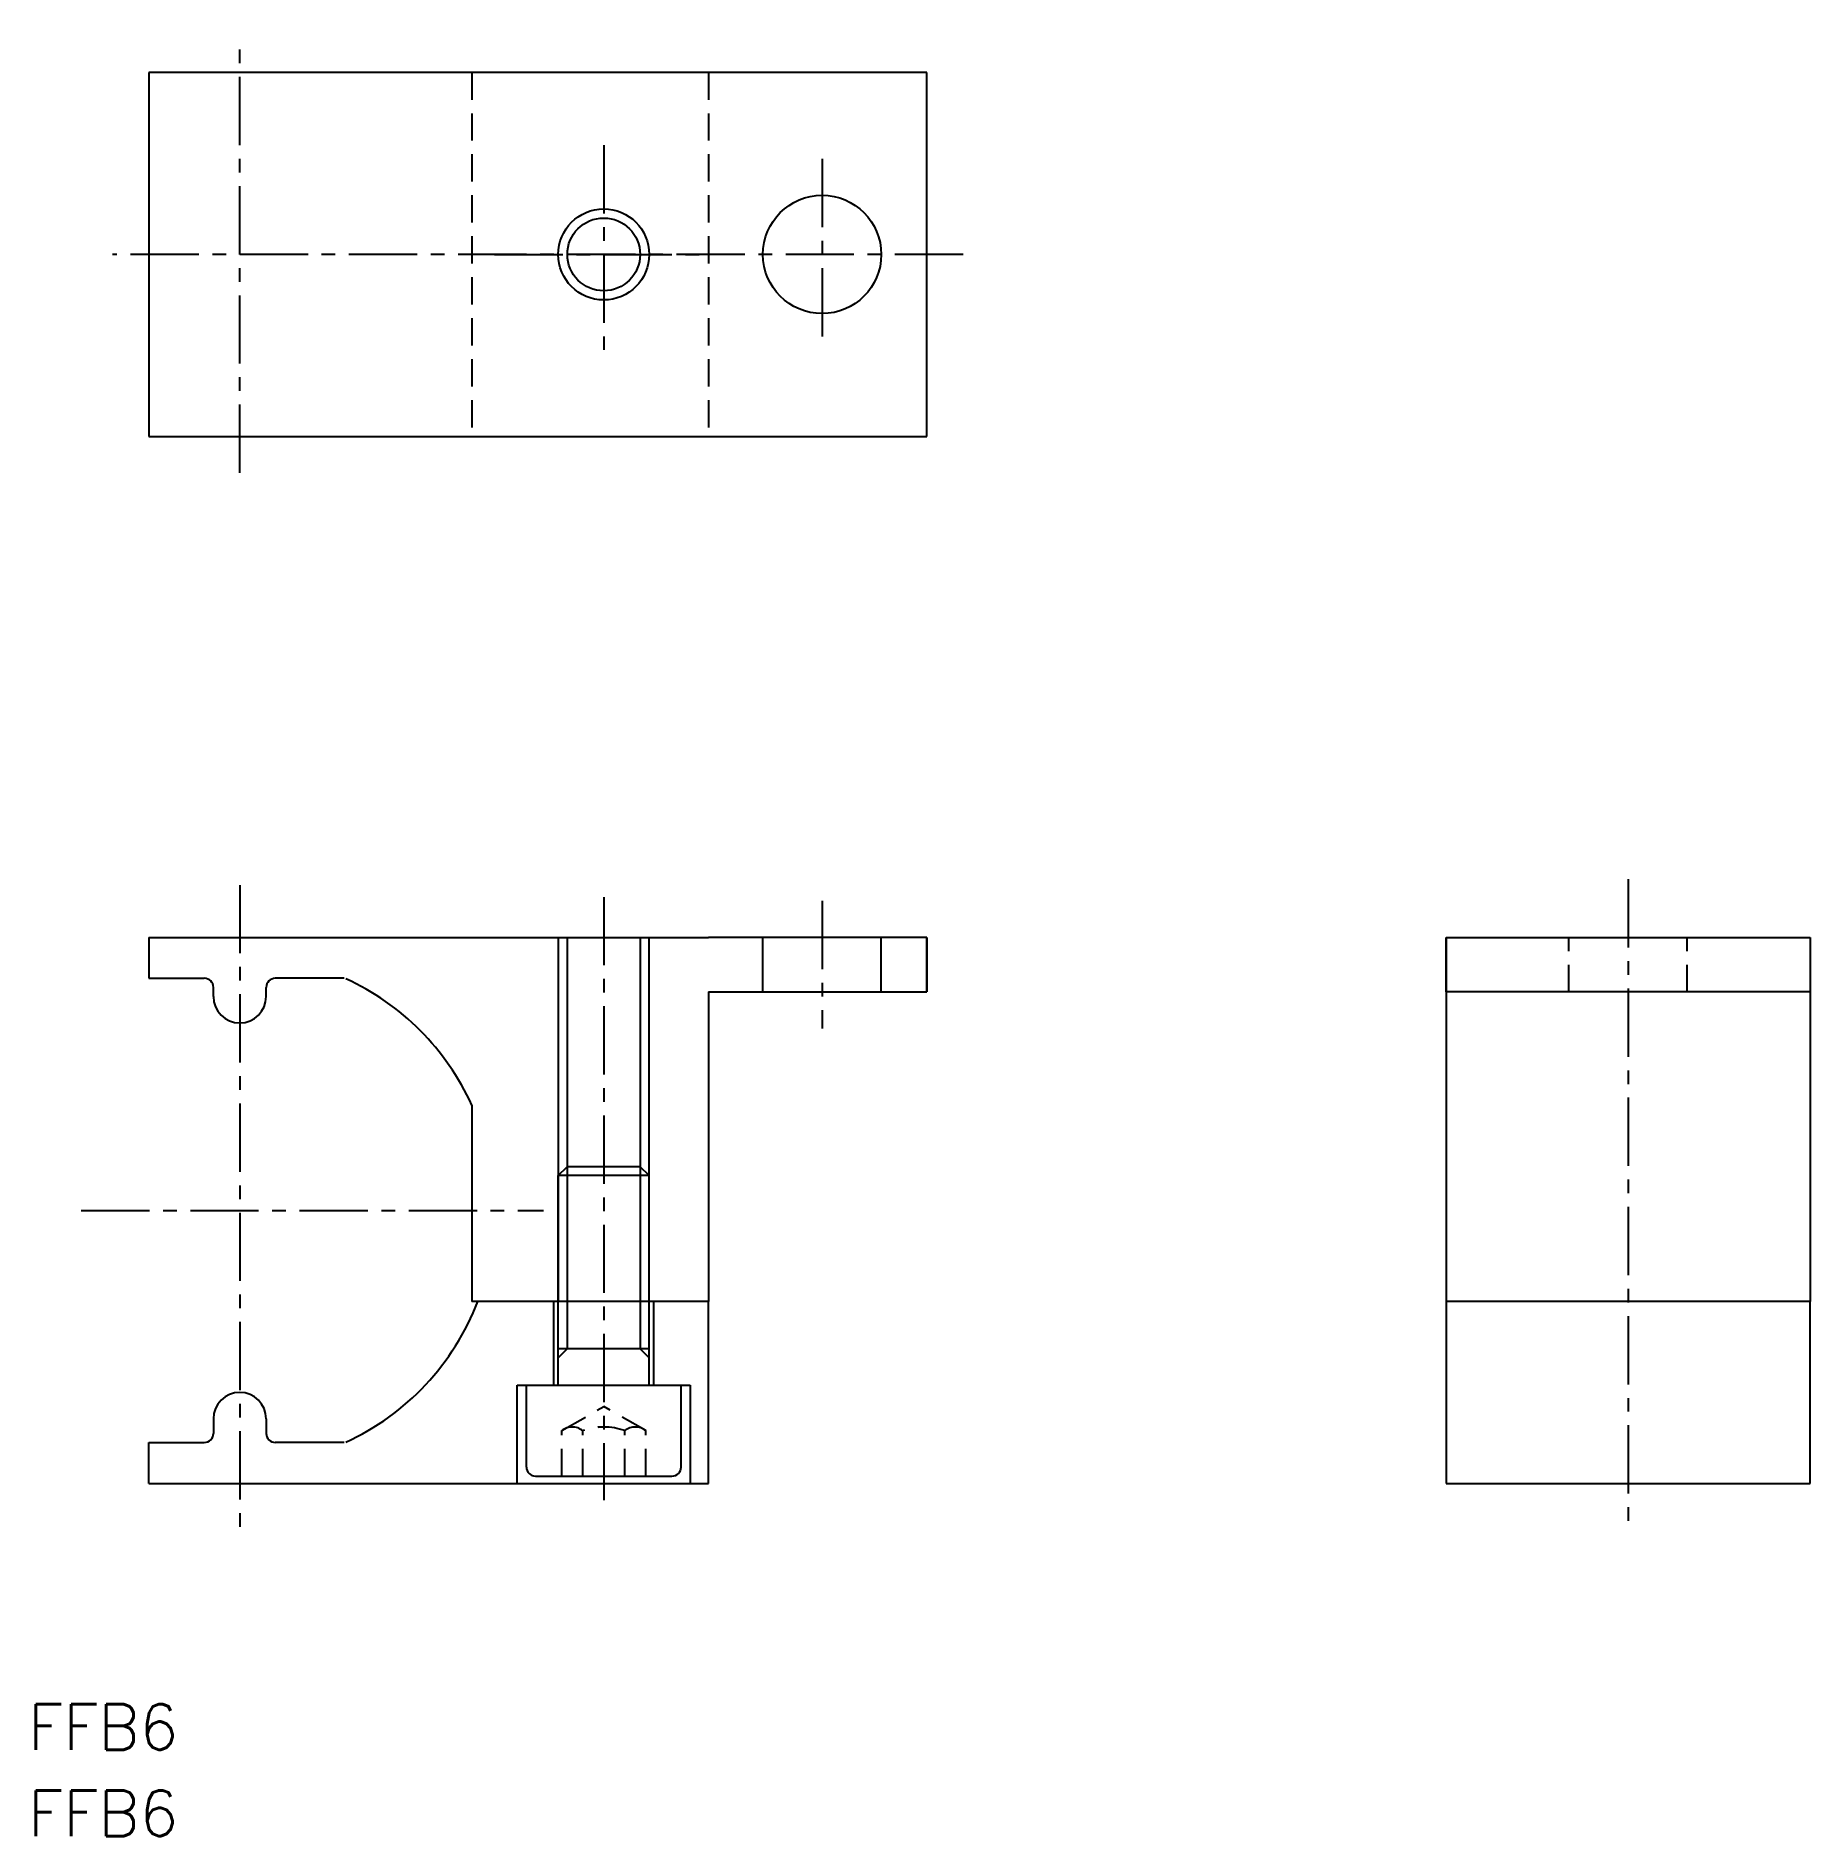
# Model space of a CAD drawing. Extents: x 1197.5 to 1294.9, y -522.8 to -423.9.
import ezdxf

# ---------------------------------------------------------------- set-up
doc = ezdxf.new("R2010")
doc.units = 0
doc.header["$LTSCALE"] = 3
doc.linetypes.add('CENTER', pattern=[2, 1.25, -0.25, 0.25, -0.25])
doc.linetypes.add('DASHED', pattern=[0.75, 0.5, -0.25])
doc.layers.get('0').update_dxf_attribs({"linetype": 'CONTINUOUS'})
doc.layers.add('CENTER', color=1, linetype='CENTER')
doc.styles.get("Standard").update_dxf_attribs({"font": 'txt.shx', "bigfont": 'extfont2.shx'})

msp = doc.modelspace()

# ---------------------------------------------------------------- linework, layer by layer
at = {"color": 7, "linetype": 'CONTINUOUS'}
for p, q in [((1221.413, -425.942), (1203.663, -425.942)), ((1203.663, -425.942), (1203.663, -445.942)), ((1246.413, -425.942), (1221.413, -425.942)), ((1246.413, -445.942), (1246.413, -425.942)), ((1203.663, -445.942), (1221.413, -445.942)), ((1221.413, -445.942), (1229.413, -445.942)), ((1221.413, -445.942), (1246.413, -445.942)), ((1229.413, -445.942), (1246.413, -445.942)), ((1229.413, -445.942), (1229.413, -445.942)), ((1203.663, -473.46), (1203.663, -475.71)), ((1203.663, -473.46), (1234.413, -473.46)), ((1246.413, -473.46), (1234.413, -473.46)), ((1246.413, -476.46), (1246.413, -473.46)), ((1246.413, -473.46), (1246.413, -476.46)), ((1274.949, -473.46), (1274.949, -493.46)), ((1274.949, -473.46), (1294.949, -473.46)), ((1274.949, -476.46), (1274.949, -473.46)), ((1274.949, -473.46), (1294.949, -473.46)), ((1294.949, -473.46), (1294.949, -483.26)), ((1294.949, -473.46), (1294.949, -483.26)), ((1294.949, -473.46), (1294.949, -483.26)), ((1294.949, -473.46), (1294.949, -493.46)), ((1294.949, -473.46), (1294.949, -476.46)), ((1203.663, -475.71), (1206.713, -475.71)), ((1207.213, -476.71), (1207.213, -476.21)), ((1210.113, -476.71), (1210.113, -476.21)), ((1214.391, -475.71), (1210.613, -475.71)), ((1234.413, -476.46), (1234.413, -493.46)), ((1234.413, -476.46), (1246.413, -476.46)), ((1294.949, -476.46), (1274.949, -476.46)), ((1221.413, -482.678), (1221.413, -493.46)), ((1226.163, -486.551), (1226.654, -486.06)), ((1230.672, -486.06), (1226.654, -486.06)), ((1231.163, -486.551), (1230.672, -486.06)), ((1226.163, -496.06), (1226.163, -486.551)), ((1231.163, -486.551), (1226.163, -486.551)), ((1231.163, -496.06), (1231.163, -486.551)), ((1234.413, -493.46), (1221.413, -493.46)), ((1225.913, -498.06), (1225.913, -493.51)), ((1234.413, -493.46), (1232.39, -493.46)), ((1234.413, -503.46), (1234.413, -493.46)), ((1234.413, -493.46), (1234.413, -493.46)), ((1294.949, -493.46), (1274.949, -493.46)), ((1294.949, -493.46), (1274.949, -493.46)), ((1294.949, -493.46), (1274.949, -493.46)), ((1294.949, -493.46), (1274.949, -493.46)), ((1274.949, -493.46), (1274.949, -503.46)), ((1294.949, -493.46), (1274.949, -493.46)), ((1294.949, -503.46), (1294.949, -493.46)), ((1231.163, -496.06), (1226.163, -496.06)), ((1226.163, -496.551), (1226.163, -496.06)), ((1231.163, -496.551), (1231.163, -496.06)), ((1226.163, -498.06), (1226.163, -496.551)), ((1231.163, -498.06), (1231.163, -496.551)), ((1224.413, -502.56), (1224.413, -498.06)), ((1224.413, -498.06), (1226.163, -498.06)), ((1226.163, -498.06), (1231.163, -498.06)), ((1231.163, -498.06), (1232.913, -498.06)), ((1232.913, -502.56), (1232.913, -498.06)), ((1207.213, -499.91), (1207.213, -500.71)), ((1210.113, -499.91), (1210.113, -500.71)), ((1203.663, -501.21), (1206.713, -501.21)), ((1203.663, -503.46), (1203.663, -501.21)), ((1214.391, -501.21), (1210.613, -501.21)), ((1224.913, -503.06), (1232.413, -503.06)), ((1203.663, -503.46), (1234.413, -503.46)), ((1274.949, -503.46), (1294.949, -503.46))]:
    msp.add_line(p, q, dxfattribs=at)
at = {"color": 3, "linetype": 'DASHED'}
for p, q in [((1221.413, -425.942), (1221.413, -445.942)), ((1234.413, -425.942), (1234.413, -445.942)), ((1281.699, -476.46), (1281.699, -473.46)), ((1288.199, -476.46), (1288.199, -473.46)), ((1226.353, -500.56), (1228.663, -499.227)), ((1230.973, -500.56), (1228.663, -499.227)), ((1226.353, -503.06), (1226.353, -500.56)), ((1227.508, -503.06), (1227.508, -500.56)), ((1229.818, -503.06), (1229.818, -500.56)), ((1230.973, -503.06), (1230.973, -500.56))]:
    msp.add_line(p, q, dxfattribs=at)
at = {"color": 3, "linetype": 'BYBLOCK'}
for p, q in [((1226.163, -473.46), (1226.163, -493.46)), ((1231.163, -493.46), (1231.163, -473.46))]:
    msp.add_line(p, q, dxfattribs=at)
at = {"color": 0, "linetype": 'BYBLOCK'}
for p, q in [((1226.663, -493.46), (1226.663, -473.46)), ((1230.663, -473.46), (1230.663, -493.46)), ((1237.413, -476.46), (1237.413, -473.46)), ((1243.913, -476.46), (1243.913, -473.46)), ((1231.413, -498.06), (1231.413, -493.46)), ((1223.913, -498.06), (1233.413, -498.06)), ((1223.913, -503.46), (1223.913, -498.06)), ((1233.413, -498.06), (1233.413, -503.46))]:
    msp.add_line(p, q, dxfattribs=at)
at = {"color": 3, "linetype": 'CONTINUOUS'}
for p, q in [((1226.654, -486.06), (1226.654, -496.06)), ((1230.672, -486.06), (1230.672, -496.06)), ((1226.654, -496.06), (1226.163, -496.551)), ((1230.672, -496.06), (1231.163, -496.551))]:
    msp.add_line(p, q, dxfattribs=at)
at = {"color": 7, "linetype": 'CONTINUOUS'}
msp.add_circle((1240.663, -435.942), 3.25, dxfattribs=at)
at = {"color": 3, "linetype": 'BYBLOCK'}
msp.add_circle((1228.663, -435.942), 2.5, dxfattribs=at)
at = {"color": 0, "linetype": 'BYBLOCK'}
msp.add_circle((1228.663, -435.942), 2, dxfattribs=at)
at = {"color": 7, "linetype": 'CONTINUOUS'}
for centre, radius, start, end in [((1206.713, -476.21), 0.5, 0, 90), ((1210.613, -476.21), 0.5, 90, 180), ((1208.663, -488.46), 14, 24.39575, 65.38002), ((1208.663, -476.71), 1.45, 180, 0), ((1208.663, -488.46), 14, 294.61998, 339.07517), ((1208.663, -499.91), 1.45, 0, 180), ((1206.713, -500.71), 0.5, 270, 0), ((1210.613, -500.71), 0.5, 180, 270), ((1224.913, -502.56), 0.5, 180, 270), ((1232.413, -502.56), 0.5, 270, 0)]:
    msp.add_arc(centre, radius, start, end, dxfattribs=at)
at = {"color": 3, "linetype": 'DASHED'}
for centre, radius, start, end in [((1226.931, -501.303), 0.941, 52.12112, 127.87888), ((1228.663, -503.827), 3.465, 70.52878, 109.47122), ((1230.396, -501.303), 0.941, 52.12112, 127.87888)]:
    msp.add_arc(centre, radius, start, end, dxfattribs=at)
at = {"layer": 'CENTER', "color": 1, "linetype": 'CENTER'}
for p, q in [((1208.663, -447.942), (1208.663, -423.942)), ((1228.663, -429.942), (1228.663, -441.942)), ((1240.663, -430.692), (1240.663, -441.192)), ((1248.413, -435.942), (1201.663, -435.942)), ((1222.663, -435.942), (1234.663, -435.942)), ((1208.663, -470.585), (1208.663, -506.335)), ((1284.949, -470.266), (1284.949, -505.854)), ((1284.949, -470.266), (1284.949, -505.854)), ((1284.949, -470.266), (1284.949, -505.854)), ((1284.949, -470.266), (1284.949, -505.854)), ((1228.663, -471.246), (1228.663, -504.374)), ((1240.663, -471.46), (1240.663, -478.46)), ((1199.949, -488.46), (1225.351, -488.46))]:
    msp.add_line(p, q, dxfattribs=at)

# ---------------------------------------------------------------- texts
at = {"color": 7, "linetype": 'CONTINUOUS'}
for p in [(1197.036, -518.093), (1197.036, -522.828)]:
    msp.add_text('FFB6', height=2.5, dxfattribs=at).set_placement(p)

doc.saveas('drawing.dxf')
